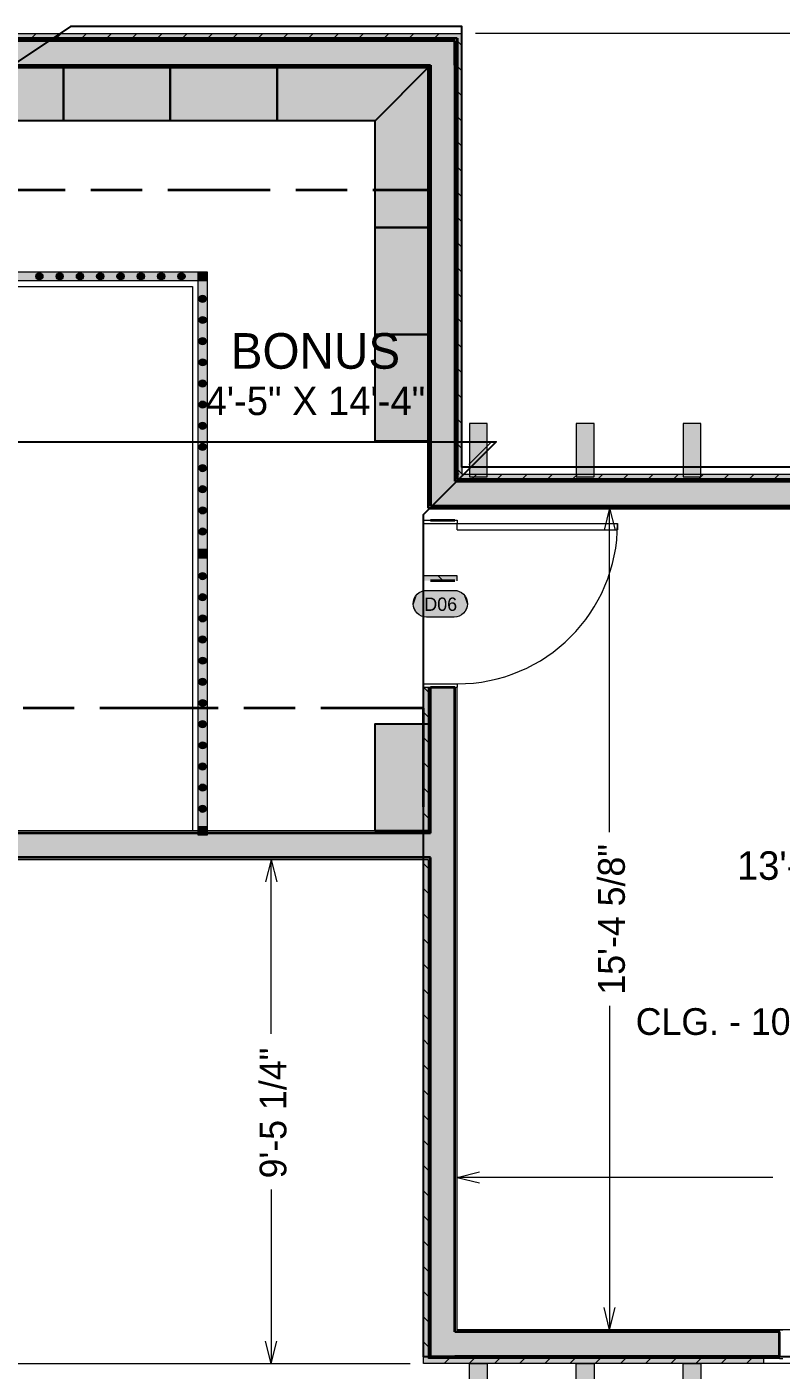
# Model space of a CAD drawing. Header units: inches. Extents: x 0.6 to 35.4, y -22.9 to 0.3.
# Drawn here: x 17.14 to 20.67, y -19.24 to -12.96 of the extents above; entities that cross this region are included whole.
import ezdxf

# ---------------------------------------------------------------- set-up
doc = ezdxf.new("R2010")
doc.units = ezdxf.units.IN
doc.header["$MEASUREMENT"] = 0
doc.linetypes.add('Dash', pattern=[0.225, 0.15, -0.075])
doc.linetypes.add('ISO08W100', pattern=[0.96, 0.48, -0.12, 0.24, -0.12])
doc.layers.add('Layout Box Export Contents', color=7, linetype='Continuous', lineweight=0, true_color=0x000000)

# ---------------------------------------------------------------- blocks, each defined once
blk = doc.blocks.new('Shaped Corbel 1')
at = {"layer": 'Layout Box Export Contents', "color": 115, "linetype": 'Continuous', "lineweight": 0, "true_color": 0x669270, "transparency": 33554687}
blk.add_lwpolyline([(2.92, 18.5), (2.97, 18.47), (3, 18.42), (3, 0.07), (2.97, 0.02), (2.92, 0), (-2.92, 0), (-2.97, 0.02), (-3, 0.07), (-3, 18.42), (-2.97, 18.47), (-2.92, 18.5)], close=True, dxfattribs=at)
at = {"layer": 'Layout Box Export Contents', "color": 7, "linetype": 'Continuous', "lineweight": 0, "true_color": 0xffffff, "transparency": 33554687}
for points in [[(2.92, 18.5), (3, 18.42), (2.92, 18.5), (-3, 18.42)], [(-2.92, 18.5), (2.92, 18.5), (-2.92, 18.5), (-3, 18.42)], [(-2.92, 18.5), (-3, 18.42), (-2.92, 18.5), (-2.97, 18.47)], [(3, 18.42), (3, 0.07), (3, 18.42), (-3, 0.07)], [(-3, 0.07), (-3, 18.42), (-3, 0.07), (3, 18.42)], [(2.97, 18.47), (3, 18.42), (2.97, 18.47), (2.92, 18.5)], [(-2.92, 0), (-3, 0.07), (-2.92, 0), (2.92, 0)], [(2.92, 0), (-3, 0.07), (2.92, 0), (3, 0.07)], [(-2.92, 0), (-2.97, 0.02), (-2.92, 0), (-3, 0.07)], [(2.97, 0.02), (2.92, 0), (2.97, 0.02), (3, 0.07)]]:
    blk.add_solid(points, dxfattribs=at)
blk = doc.blocks.new('A1600P')
at = {"layer": 'Layout Box Export Contents', "color": 250, "linetype": 'Continuous', "lineweight": 0, "true_color": 0x3f3f3f, "transparency": 33554687}
for p, q in [((-1.5, 3), (1.5, 3)), ((-1.5, 0), (-1.5, 3)), ((1.5, 0), (-1.5, 0)), ((1.5, 3), (1.5, 0))]:
    blk.add_line(p, q, dxfattribs=at)
for centre, radius in [((0.02, 1.5), 1.26), ((0.01, 1.49), 0.316)]:
    blk.add_circle(centre, radius, dxfattribs=at)
at = {"layer": 'Layout Box Export Contents', "color": 7, "linetype": 'Continuous', "lineweight": 0, "true_color": 0xffffff, "transparency": 33554687}
blk.add_solid([(-1.5, 3), (1.5, 3), (-1.5, 0), (1.5, 0)], dxfattribs=at)
blk = doc.blocks.new('AT723 Single Basket')
at = {"layer": 'Layout Box Export Contents', "color": 250, "linetype": 'Continuous', "lineweight": 0, "true_color": 0x3f3f3f, "transparency": 33554687}
blk.add_lwpolyline([(0.37, 1.37), (0.37, 0.62), (-0.38, 0.62), (-0.38, 1.37)], close=True, dxfattribs=at)
blk.add_circle((0, 1), 1, dxfattribs=at)
at = {"layer": 'Layout Box Export Contents', "color": 7, "linetype": 'Continuous', "lineweight": 0, "true_color": 0xffffff, "transparency": 33554687}
for points in [[(0, 2), (-0.94, 1.34), (-1, 1), (-0.98, 1.17)], [(0, 2), (-1, 1), (-0.94, 0.66), (-0.98, 0.83)], [(0, 2), (-0.77, 1.64), (-0.94, 1.34), (-0.87, 1.5)], [(0, 2), (-0.94, 0.66), (-0.77, 0.36), (-0.87, 0.5)], [(0, 2), (-0.5, 1.87), (-0.77, 1.64), (-0.64, 1.77)], [(0, 2), (-0.77, 0.36), (-0.5, 0.13), (-0.64, 0.23)], [(0, 2), (-0.17, 1.98), (-0.5, 1.87), (-0.34, 1.94)], [(0, 2), (-0.5, 0.13), (-0.17, 0.02), (-0.34, 0.06)], [(0.37, 0.62), (-0.38, 0.62), (0.37, 0.62), (0.37, 1.37)], [(0.37, 1.37), (-0.38, 0.62), (0.37, 1.37), (-0.38, 1.37)], [(0, 2), (-0.17, 0.02), (0.17, 0.02), (0, 0)], [(0, 2), (0.17, 0.02), (0.5, 0.13), (0.34, 0.06)], [(0, 2), (0.5, 0.13), (0.77, 0.36), (0.64, 0.23)], [(0, 2), (0.77, 0.36), (0.94, 0.66), (0.87, 0.5)], [(0, 2), (0.94, 0.66), (1, 1), (0.98, 0.83)], [(0, 2), (1, 1), (0.94, 1.34), (0.98, 1.17)], [(0, 2), (0.94, 1.34), (0.77, 1.64), (0.87, 1.5)], [(0, 2), (0.77, 1.64), (0.5, 1.87), (0.64, 1.77)], [(0, 2), (0.5, 1.87), (0.17, 1.98), (0.34, 1.94)]]:
    blk.add_solid(points, dxfattribs=at)

msp = doc.modelspace()

# ---------------------------------------------------------------- linework, layer by layer
at = {"layer": 'Layout Box Export Contents', "color": 18, "linetype": 'Continuous', "lineweight": 0, "true_color": 0x000000, "transparency": 33554687}
for p, q in [((14.0396, -12.9889), (19.1735, -12.9889)), ((19.1735, -12.9889), (19.1735, -15.0514)), ((14.063, -13.0123), (19.15, -13.0123)), ((14.0632, -13.0125), (19.1498, -13.0125)), ((19.1498, -13.0125), (19.1498, -15.075)), ((19.15, -13.0123), (19.15, -15.0748)), ((14.1973, -13.1467), (19.0157, -13.1467)), ((19.0157, -13.1467), (19.0157, -15.2092)), ((19.1498, -15.075), (23.0502, -15.075)), ((19.15, -15.0748), (23.0504, -15.0748)), ((19.1735, -15.0514), (23.0739, -15.0514)), ((19.0157, -15.2092), (22.9161, -15.2092)), ((18.9934, -15.2664), (19.1511, -15.2664)), ((19.1511, -15.5261), (18.9934, -15.5261)), ((18.9934, -15.5261), (18.9934, -15.5495)), ((19.1511, -15.5495), (19.1511, -15.5261)), ((18.9934, -16.7196), (18.9934, -16.0477)), ((18.9934, -16.0477), (19.1511, -16.0477)), ((19.0168, -16.7196), (19.0168, -16.0477)), ((19.017, -16.7196), (19.017, -16.0477)), ((19.1511, -19.0544), (19.1511, -16.0477)), ((19.017, -16.7196), (14.1973, -16.7196)), ((19.017, -16.855), (14.0396, -16.855)), ((18.9934, -19.2122), (18.9934, -16.855)), ((19.0168, -19.1887), (19.0168, -16.855)), ((19.017, -19.1885), (19.017, -16.855)), ((20.6586, -19.0544), (19.1511, -19.0544)), ((20.6586, -19.1885), (20.6586, -19.0544)), ((20.5857, -19.2122), (18.9934, -19.2122)), ((20.5857, -19.1887), (19.0168, -19.1887)), ((20.6586, -19.1885), (19.017, -19.1885)), ((20.5857, -19.2122), (20.5857, -19.1885))]:
    msp.add_line(p, q, dxfattribs=at)
at = {"layer": 'Layout Box Export Contents', "color": 18, "linetype": 'Continuous', "lineweight": 35, "true_color": 0x000000, "transparency": 33554687}
for p, q in [((14.0396, -13.0112), (19.1511, -13.0112)), ((19.1511, -13.0112), (19.1511, -15.0737)), ((14.1869, -13.0217), (19.1407, -13.0217)), ((19.1407, -13.1362), (19.1407, -13.0217)), ((14.1869, -13.1362), (19.0261, -13.1362)), ((19.0261, -13.1362), (19.0261, -15.0842)), ((19.1407, -13.1362), (19.1407, -15.0842)), ((14.1973, -13.1467), (19.0157, -13.1467)), ((19.0157, -13.1467), (19.0157, -15.2092)), ((19.0261, -15.0842), (19.0261, -15.1987)), ((19.1407, -15.0842), (22.9265, -15.0842)), ((19.1511, -15.0737), (23.0739, -15.0737)), ((19.0157, -15.2092), (22.9161, -15.2092)), ((19.0261, -15.1987), (22.9265, -15.1987)), ((19.0261, -15.2664), (19.1407, -15.2664)), ((19.1407, -15.5495), (19.0261, -15.5495)), ((19.0261, -16.73), (19.0261, -16.0477)), ((19.0261, -16.0477), (19.1407, -16.0477)), ((19.1407, -19.0648), (19.1407, -16.0477)), ((19.0261, -16.73), (14.1869, -16.73)), ((19.0261, -16.8446), (14.1869, -16.8446)), ((19.0261, -19.1794), (19.0261, -16.8446)), ((20.6586, -19.0648), (19.1407, -19.0648)), ((20.6586, -19.1794), (20.6586, -19.0648)), ((19.0261, -19.1794), (19.1407, -19.1794)), ((20.6586, -19.1794), (19.1407, -19.1794))]:
    msp.add_line(p, q, dxfattribs=at)
at = {"layer": 'Layout Box Export Contents', "color": 1, "linetype": 'Continuous', "lineweight": 0, "true_color": 0xff0000, "transparency": 33554687}
for p, q in [((17.1576, -13.0123), (17.181, -12.9889)), ((17.2754, -13.0123), (17.2988, -12.9889)), ((17.3933, -13.0123), (17.4167, -12.9889)), ((17.5111, -13.0123), (17.5345, -12.9889)), ((17.629, -13.0123), (17.6524, -12.9889)), ((17.7468, -13.0123), (17.7702, -12.9889)), ((17.8647, -13.0123), (17.8881, -12.9889)), ((17.9825, -13.0123), (18.0059, -12.9889)), ((18.1004, -13.0123), (18.1238, -12.9889)), ((18.2182, -13.0123), (18.2417, -12.9889)), ((18.3361, -13.0123), (18.3595, -12.9889)), ((18.4539, -13.0123), (18.4774, -12.9889)), ((18.5718, -13.0123), (18.5952, -12.9889)), ((18.6896, -13.0123), (18.7131, -12.9889)), ((18.8075, -13.0123), (18.8309, -12.9889)), ((18.9253, -13.0123), (18.9488, -12.9889)), ((19.0432, -13.0123), (19.0666, -12.9889)), ((19.15, -13.0218), (19.1735, -13.0452)), ((19.15, -13.1396), (19.1735, -13.1631)), ((19.15, -13.2575), (19.1735, -13.2809)), ((19.15, -13.3753), (19.1735, -13.3988)), ((19.15, -13.4932), (19.1735, -13.5166)), ((19.1735, -13.6345), (19.15, -13.611)), ((19.15, -13.7289), (19.1735, -13.7523)), ((19.1735, -13.8702), (19.15, -13.8467)), ((19.1735, -13.988), (19.15, -13.9646)), ((19.15, -14.0824), (19.1735, -14.1059)), ((19.15, -14.2003), (19.1735, -14.2237)), ((19.15, -14.3182), (19.1735, -14.3416)), ((19.15, -14.436), (19.1735, -14.4594)), ((19.15, -14.5539), (19.1735, -14.5773)), ((19.15, -14.6717), (19.1735, -14.6951)), ((19.15, -14.7896), (19.1735, -14.813)), ((19.15, -14.9074), (19.1735, -14.9308)), ((19.15, -15.0253), (19.1735, -15.0487)), ((19.2198, -15.0748), (19.2433, -15.0514)), ((19.3377, -15.0748), (19.3611, -15.0514)), ((19.4555, -15.0748), (19.479, -15.0514)), ((19.5734, -15.0748), (19.5968, -15.0514)), ((19.6912, -15.0748), (19.7147, -15.0514)), ((19.8091, -15.0748), (19.8325, -15.0514)), ((19.927, -15.0748), (19.9504, -15.0514)), ((20.0448, -15.0748), (20.0682, -15.0514)), ((20.1627, -15.0748), (20.1861, -15.0514)), ((20.2805, -15.0748), (20.3039, -15.0514)), ((20.3984, -15.0748), (20.4218, -15.0514)), ((20.5162, -15.0748), (20.5396, -15.0514)), ((20.6341, -15.0748), (20.6575, -15.0514)), ((19.0616, -15.5261), (19.0851, -15.5495)), ((18.994, -16.0477), (19.0168, -16.0705)), ((18.9934, -16.165), (19.0168, -16.1884)), ((18.9934, -16.2828), (19.0168, -16.3062)), ((18.9934, -16.4007), (19.0168, -16.4241)), ((18.9934, -16.5185), (19.0168, -16.5419)), ((18.9934, -16.6364), (19.0168, -16.6598)), ((18.9934, -16.8721), (19.0168, -16.8955)), ((18.9934, -16.9899), (19.0168, -17.0133)), ((18.9934, -17.1078), (19.0168, -17.1312)), ((18.9934, -17.2256), (19.0168, -17.2491)), ((18.9934, -17.3435), (19.0168, -17.3669)), ((18.9934, -17.4613), (19.0168, -17.4848)), ((19.0168, -17.6026), (18.9934, -17.5792)), ((18.9934, -17.697), (19.0168, -17.7205)), ((18.9934, -17.8149), (19.0168, -17.8383)), ((18.9934, -17.9327), (19.0168, -17.9562)), ((19.0168, -18.074), (18.9934, -18.0506)), ((18.9934, -18.1684), (19.0168, -18.1919)), ((18.9934, -18.2863), (19.0168, -18.3097)), ((18.9934, -18.4041), (19.0168, -18.4276)), ((18.9934, -18.522), (19.0168, -18.5454)), ((18.9934, -18.6398), (19.0168, -18.6633)), ((18.9934, -18.7577), (19.0168, -18.7811)), ((18.9934, -18.8755), (19.0168, -18.899)), ((18.9934, -18.9934), (19.0168, -19.0168)), ((18.9934, -19.1112), (19.0168, -19.1347)), ((19.0894, -19.2122), (19.1129, -19.1887)), ((19.2073, -19.2122), (19.2307, -19.1887)), ((19.3251, -19.2122), (19.3486, -19.1887)), ((19.443, -19.2122), (19.4664, -19.1887)), ((19.5608, -19.2122), (19.5843, -19.1887)), ((19.6787, -19.2122), (19.7021, -19.1887)), ((19.7965, -19.2122), (19.82, -19.1887)), ((19.9144, -19.2122), (19.9378, -19.1887)), ((20.0322, -19.2122), (20.0557, -19.1887)), ((20.1501, -19.2122), (20.1735, -19.1887)), ((20.268, -19.2122), (20.2914, -19.1887)), ((20.3858, -19.2122), (20.4092, -19.1887)), ((20.5037, -19.2122), (20.5271, -19.1887))]:
    msp.add_line(p, q, dxfattribs=at)
at = {"layer": 'Layout Box Export Contents', "color": 176, "linetype": 'Continuous', "lineweight": 18, "true_color": 0x000080, "transparency": 33554687}
for p, q in [((24.2241, -12.9889), (19.236, -12.9889)), ((24.5991, -12.9889), (19.236, -12.9889)), ((19.8639, -15.2092), (19.8379, -15.3133)), ((19.8639, -15.2092), (19.89, -15.3133)), ((19.8639, -16.7253), (19.8639, -15.2092)), ((18.2806, -16.855), (18.2546, -16.9592)), ((18.2806, -16.855), (18.3066, -16.9592)), ((18.2806, -17.669), (18.2806, -16.855)), ((19.8639, -17.5383), (19.8639, -19.0544)), ((19.1511, -18.3416), (19.2553, -18.3156)), ((19.1511, -18.3416), (19.2553, -18.3677)), ((20.6271, -18.3416), (19.1511, -18.3416)), ((18.2806, -18.3982), (18.2806, -19.2122)), ((19.8639, -19.0544), (19.8379, -18.9503)), ((19.8639, -19.0544), (19.89, -18.9503)), ((18.2806, -19.2122), (18.2546, -19.108)), ((18.2806, -19.2122), (18.3066, -19.108)), ((12.8893, -19.2122), (18.9309, -19.2122)), ((18.2181, -19.2122), (18.9309, -19.2122))]:
    msp.add_line(p, q, dxfattribs=at)
at = {"layer": 'Layout Box Export Contents', "color": 8, "linetype": 'Continuous', "lineweight": 25, "true_color": 0x808080, "transparency": 33554687}
for p, q in [((19.0172, -13.1467), (19.0157, -13.1467)), ((19.0172, -13.1467), (19.0157, -13.1467)), ((17.3089, -13.3967), (16.8089, -13.3967)), ((17.8089, -13.3967), (17.3089, -13.3967)), ((18.3089, -13.3967), (17.8089, -13.3967)), ((18.7672, -13.3967), (18.3089, -13.3967)), ((18.7672, -13.8967), (18.7672, -13.3967)), ((18.7672, -14.3967), (18.7672, -13.8967)), ((18.7672, -14.8967), (18.7672, -14.3967)), ((19.0172, -14.8967), (18.7672, -14.8967)), ((18.7672, -16.2196), (19.0172, -16.2196)), ((18.7672, -16.7196), (18.7672, -16.2196)), ((19.0172, -16.2196), (19.0172, -16.7196)), ((19.0172, -16.7196), (18.9934, -16.7196))]:
    msp.add_line(p, q, dxfattribs=at)
at = {"layer": 'Layout Box Export Contents', "color": 251, "linetype": 'Continuous', "lineweight": 18, "true_color": 0x4b4b4b, "transparency": 33554687}
for p, q in [((15.8297, -14.1719), (17.9131, -14.1719)), ((17.9131, -14.1719), (17.9131, -16.7196)), ((18.9934, -15.2664), (18.9934, -15.2821)), ((18.9934, -15.2664), (19.1511, -15.2664)), ((19.1511, -15.2664), (19.1511, -15.2821)), ((18.9934, -15.2821), (19.1511, -15.2821)), ((19.1511, -15.2821), (19.9011, -15.2821)), ((19.1511, -15.3107), (19.1511, -15.2821)), ((19.1511, -15.3107), (19.9011, -15.3107)), ((19.9011, -15.2821), (19.9011, -15.3107)), ((18.9934, -16.0321), (18.9934, -16.0477)), ((18.9934, -16.0321), (19.1511, -16.0321)), ((18.9934, -16.0477), (19.1511, -16.0477)), ((19.1511, -16.0321), (19.1511, -16.0477)), ((21.4086, -19.0544), (20.6586, -19.0544)), ((20.6586, -19.0544), (20.6742, -19.0544)), ((20.6586, -19.1885), (20.6586, -19.0544)), ((21.4815, -19.2122), (20.5857, -19.2122)), ((20.6586, -19.1885), (20.6742, -19.1885))]:
    msp.add_line(p, q, dxfattribs=at)
at = {"layer": 'Layout Box Export Contents', "color": 18, "linetype": 'Continuous', "lineweight": 25, "true_color": 0x000000, "transparency": 33554687}
for points in [[(22.789, -11.7132), (22.789, -12.1971), (24.9, -12.1971), (24.9, -12.1971), (25.0578, -12.1971), (25.0578, -12.1971), (25.4, -12.1971), (25.4, -14.7489), (25.0578, -14.9771), (25.0578, -14.9771), (23.0727, -16.3004), (23.0727, -15.0181), (19.1723, -15.0181), (19.1723, -12.9556), (17.3424, -12.9556), (16.4395, -13.5576), (16.4395, -6.6043), (18.9922, -6.6043), (18.9922, -9.4004), (18.9922, -9.4004), (18.9922, -9.4793), (19.15, -9.4793), (19.15, -9.4793), (21.1136, -9.4793)], [(8.7037, -20.3543), (12.8748, -16.1833), (13.924, -16.1833), (13.924, -14.8998), (18.8738, -14.8998), (18.8738, -14.8998), (19.1155, -14.8998), (19.1155, -14.8998), (19.3337, -14.8998), (18.9922, -15.2413), (18.9922, -15.4928), (18.9922, -15.4928), (18.9922, -15.7428), (18.9922, -15.7428), (18.9922, -16.5553), (18.9922, -16.5553), (18.9922, -19.1789), (20.8447, -19.1789), (22.6078, -20.3543)]]:
    msp.add_lwpolyline(points, close=True, dxfattribs=at)
at = {"layer": 'Layout Box Export Contents', "color": 8, "linetype": 'Continuous', "lineweight": 25, "true_color": 0x808080, "transparency": 33554687}
for points in [[(16.8089, -13.1467), (17.3089, -13.1467), (17.3089, -13.3967), (16.8089, -13.3967)], [(17.3089, -13.1467), (17.8089, -13.1467), (17.8089, -13.3967), (17.3089, -13.3967)], [(17.8089, -13.1467), (18.3089, -13.1467), (18.3089, -13.3967), (17.8089, -13.3967)], [(18.3089, -13.1467), (19.0172, -13.1467), (18.7672, -13.3967), (18.3089, -13.3967)], [(19.0172, -13.1467), (19.0172, -13.8967), (18.7672, -13.8967), (18.7672, -13.3967)], [(19.0172, -13.8967), (19.0172, -14.3967), (18.7672, -14.3967), (18.7672, -13.8967)], [(19.0172, -14.3967), (19.0172, -14.8967), (18.7672, -14.8967), (18.7672, -14.3967)], [(19.0172, -16.2196), (19.0172, -16.7196), (18.7672, -16.7196), (18.7672, -16.2196)]]:
    msp.add_lwpolyline(points, close=True, dxfattribs=at)
at = {"layer": 'Layout Box Export Contents', "color": 18, "linetype": 'ISO08W100', "lineweight": 35, "true_color": 0x000000, "transparency": 33554687}
for points in [[(15.8766, -13.7207), (19.0157, -13.7207)], [(17.9599, -16.1456), (14.1973, -16.1456)], [(18.9934, -16.6079), (18.9934, -16.1456), (17.9599, -16.1456)]]:
    msp.add_lwpolyline(points, dxfattribs=at)
at = {"layer": 'Layout Box Export Contents', "color": 251, "linetype": 'Continuous', "lineweight": 18, "true_color": 0x4b4b4b, "transparency": 33554687}
for points in [[(16.9053, -14.1042), (17.9808, -14.1042), (17.9391, -14.1459), (16.9053, -14.1459)], [(17.9808, -14.1042), (17.9808, -15.4223), (17.9391, -15.4223), (17.9391, -14.1459)], [(17.9808, -15.4223), (17.9808, -16.7196), (17.9391, -16.7196), (17.9391, -15.4223)]]:
    msp.add_lwpolyline(points, close=True, dxfattribs=at)
at = {"layer": 'Layout Box Export Contents', "color": 176, "linetype": 'Dash', "lineweight": 18, "true_color": 0x000080, "transparency": 33554687}
msp.add_lwpolyline([(19.1605, -15.0509), (19.1396, -15.0509), (19.1396, -14.8998), (19.3116, -14.8998)], close=True, dxfattribs=at)
at = {"layer": 'Layout Box Export Contents', "color": 156, "linetype": 'Continuous', "lineweight": 18, "true_color": 0x004080, "transparency": 33554687}
msp.add_lwpolyline([(19.1364, -15.5946, -1), (19.1364, -15.7196), (19.0081, -15.7196, -1), (19.0081, -15.5946)], format="xyb", close=True, dxfattribs=at)
msp.add_lwpolyline([(19.1364, -15.5946, -1), (19.1364, -15.7196), (19.0081, -15.7196, -1), (19.0081, -15.5946)], format="xyb", close=True, dxfattribs=at)
at = {"layer": 'Layout Box Export Contents', "color": 251, "linetype": 'Continuous', "lineweight": 18, "true_color": 0x4b4b4b, "transparency": 33554687}
msp.add_arc((19.1511, -15.2821), 0.75, 270, 360, dxfattribs=at)
at = {"layer": 'Layout Box Export Contents', "color": 7, "linetype": 'Continuous', "lineweight": 35, "true_color": 0xffffff, "transparency": 33554687}
for points in [[(14.0396, -12.9889), (19.1735, -12.9889), (14.063, -13.0123), (19.15, -13.0123)], [(19.1735, -12.9889), (19.1735, -15.0514), (19.15, -13.0123), (19.15, -15.0748)], [(19.1735, -15.0514), (23.0739, -15.0514), (19.15, -15.0748), (23.0504, -15.0748)], [(19.1511, -15.5495), (19.1511, -15.5261), (18.9934, -15.5495), (18.9934, -15.5261)], [(18.9934, -16.7196), (18.9934, -16.0477), (19.0168, -16.7196), (19.0168, -16.0477)], [(18.9934, -19.2122), (18.9934, -16.855), (19.0168, -19.1887), (19.0168, -16.855)], [(20.5857, -19.2122), (18.9934, -19.2122), (20.5857, -19.1887), (19.0168, -19.1887)]]:
    msp.add_solid(points, dxfattribs=at)
at = {"layer": 'Layout Box Export Contents', "color": 253, "linetype": 'Continuous', "lineweight": 35, "true_color": 0x9d9d9d, "transparency": 33554687}
for points in [[(14.1869, -13.0217), (19.1407, -13.0217), (14.1869, -13.1362), (19.1407, -13.1362)], [(19.1407, -13.1362), (19.1407, -15.0842), (19.0261, -13.1362), (19.0261, -15.0842)], [(19.0261, -15.0842), (22.9265, -15.0842), (19.0261, -15.1987), (22.9265, -15.1987)], [(19.0261, -19.1794), (19.0261, -16.0477), (19.1407, -19.1794), (19.1407, -16.0477)], [(19.0261, -16.8446), (14.1869, -16.8446), (19.0261, -16.73), (14.1869, -16.73)], [(20.6586, -19.1794), (19.1407, -19.1794), (20.6586, -19.0648), (19.1407, -19.0648)]]:
    msp.add_solid(points, dxfattribs=at)
at = {"layer": 'Layout Box Export Contents', "color": 7, "linetype": 'Continuous', "lineweight": 25, "true_color": 0xfcfaed, "transparency": 33554687}
for points in [[(16.8089, -13.3967), (16.8089, -13.1467), (16.8089, -13.3967), (17.3089, -13.1467)], [(17.3089, -13.1467), (17.3089, -13.3967), (17.3089, -13.1467), (16.8089, -13.3967)], [(17.3089, -13.3967), (17.3089, -13.1467), (17.3089, -13.3967), (17.8089, -13.1467)], [(17.8089, -13.1467), (17.8089, -13.3967), (17.8089, -13.1467), (17.3089, -13.3967)], [(17.8089, -13.3967), (17.8089, -13.1467), (17.8089, -13.3967), (18.3089, -13.1467)], [(18.3089, -13.1467), (18.3089, -13.3967), (18.3089, -13.1467), (17.8089, -13.3967)], [(19.0172, -13.1467), (18.7672, -13.3967), (19.0172, -13.1467), (18.3089, -13.1467)], [(18.3089, -13.1467), (18.7672, -13.3967), (18.3089, -13.1467), (18.3089, -13.3967)], [(18.7672, -13.3967), (19.0172, -13.1467), (18.7672, -13.3967), (19.0172, -13.8967)], [(18.7672, -13.3967), (19.0172, -13.8967), (18.7672, -13.3967), (18.7672, -13.8967)], [(19.0172, -14.3967), (18.7672, -14.3967), (19.0172, -14.3967), (19.0172, -13.8967)], [(19.0172, -13.8967), (18.7672, -14.3967), (19.0172, -13.8967), (18.7672, -13.8967)], [(19.0172, -14.8967), (18.7672, -14.8967), (19.0172, -14.8967), (19.0172, -14.3967)], [(19.0172, -14.3967), (18.7672, -14.8967), (19.0172, -14.3967), (18.7672, -14.3967)], [(19.0172, -16.7196), (18.7672, -16.7196), (19.0172, -16.7196), (19.0172, -16.2196)], [(19.0172, -16.2196), (18.7672, -16.7196), (19.0172, -16.2196), (18.7672, -16.2196)]]:
    msp.add_solid(points, dxfattribs=at)
at = {"layer": 'Layout Box Export Contents', "color": 7, "linetype": 'Continuous', "lineweight": 18, "true_color": 0xffffff, "transparency": 33554687}
for points in [[(17.9808, -14.1042), (17.9391, -14.1459), (17.9808, -14.1042), (16.9053, -14.1042)], [(16.9053, -14.1042), (17.9391, -14.1459), (16.9053, -14.1042), (16.9053, -14.1459)], [(17.9391, -14.1459), (17.9808, -14.1042), (17.9391, -14.1459), (17.9808, -15.4223)], [(17.9391, -14.1459), (17.9808, -15.4223), (17.9391, -14.1459), (17.9391, -15.4223)], [(17.9391, -15.4223), (17.9808, -15.4223), (17.9391, -15.4223), (17.9808, -16.7196)], [(17.9391, -15.4223), (17.9808, -16.7196), (17.9391, -15.4223), (17.9391, -16.7196)], [(18.9462, -15.6652), (18.9456, -15.6571), (18.9462, -15.6652), (18.9462, -15.6489)], [(18.9462, -15.6652), (18.9462, -15.6489), (18.9462, -15.6652), (18.9639, -15.6129)], [(18.9639, -15.7013), (18.9462, -15.6652), (18.9639, -15.7013), (18.9639, -15.6129)], [(18.9504, -15.6332), (18.9639, -15.6129), (18.9504, -15.6332), (18.9462, -15.6489)], [(18.9462, -15.6489), (18.9478, -15.6409), (18.9462, -15.6489), (18.9504, -15.6332)], [(18.954, -15.6258), (18.9639, -15.6129), (18.954, -15.6258), (18.9504, -15.6332)], [(18.9585, -15.619), (18.9639, -15.6129), (18.9585, -15.619), (18.954, -15.6258)], [(18.9639, -15.6129), (18.9701, -15.6075), (18.9639, -15.6129), (18.9639, -15.7013)], [(18.9639, -15.7013), (18.9701, -15.6075), (18.9639, -15.7013), (18.9701, -15.7067)], [(18.9842, -15.5993), (18.992, -15.5967), (18.9842, -15.5993), (18.9701, -15.6075)], [(18.9701, -15.6075), (18.992, -15.5967), (18.9701, -15.6075), (18.992, -15.7174)], [(18.9701, -15.6075), (18.9769, -15.6029), (18.9701, -15.6075), (18.9842, -15.5993)], [(18.992, -15.7174), (18.9701, -15.7067), (18.992, -15.7174), (18.9701, -15.6075)], [(19.0081, -15.5946), (19, -15.719), (19.0081, -15.5946), (18.992, -15.5967)], [(19.0081, -15.5946), (18.992, -15.5967), (19.0081, -15.5946), (19, -15.5951)], [(19, -15.719), (18.992, -15.7174), (19, -15.719), (18.992, -15.5967)], [(19.0081, -15.5946), (19.0081, -15.7196), (19.0081, -15.5946), (19, -15.719)], [(19.1364, -15.5946), (19.1364, -15.7196), (19.1364, -15.5946), (19.0081, -15.5946)], [(19.1364, -15.7196), (19.0081, -15.7196), (19.1364, -15.7196), (19.0081, -15.5946)], [(19.1446, -15.5951), (19.1526, -15.5967), (19.1446, -15.5951), (19.1364, -15.5946)], [(19.1526, -15.5967), (19.1364, -15.7196), (19.1526, -15.5967), (19.1364, -15.5946)], [(19.1446, -15.719), (19.1364, -15.7196), (19.1446, -15.719), (19.1526, -15.5967)], [(19.1526, -15.5967), (19.1526, -15.7174), (19.1526, -15.5967), (19.1446, -15.719)], [(19.1526, -15.5967), (19.1603, -15.5993), (19.1526, -15.5967), (19.1744, -15.6075)], [(19.1526, -15.5967), (19.1744, -15.6075), (19.1526, -15.5967), (19.1806, -15.7013)], [(19.1806, -15.7013), (19.1744, -15.7067), (19.1806, -15.7013), (19.1526, -15.5967)], [(19.1744, -15.7067), (19.1526, -15.7174), (19.1744, -15.7067), (19.1526, -15.5967)], [(19.1603, -15.5993), (19.1676, -15.6029), (19.1603, -15.5993), (19.1744, -15.6075)], [(19.1744, -15.6075), (19.1806, -15.6129), (19.1744, -15.6075), (19.1806, -15.7013)], [(19.186, -15.619), (19.1905, -15.6258), (19.186, -15.619), (19.1806, -15.6129)], [(19.1806, -15.6129), (19.1905, -15.6258), (19.1806, -15.6129), (19.1941, -15.6332)], [(19.1941, -15.6332), (19.1984, -15.6489), (19.1941, -15.6332), (19.1806, -15.6129)], [(19.1806, -15.6129), (19.1984, -15.6489), (19.1806, -15.6129), (19.1984, -15.6652)], [(19.1984, -15.6652), (19.1806, -15.7013), (19.1984, -15.6652), (19.1806, -15.6129)], [(19.1941, -15.6332), (19.1968, -15.6409), (19.1941, -15.6332), (19.1984, -15.6489)], [(19.1984, -15.6489), (19.1989, -15.6571), (19.1984, -15.6489), (19.1984, -15.6652)], [(18.9504, -15.681), (18.9462, -15.6652), (18.9504, -15.681), (18.9639, -15.7013)], [(18.9504, -15.681), (18.9478, -15.6733), (18.9504, -15.681), (18.9462, -15.6652)], [(18.9639, -15.7013), (18.954, -15.6883), (18.9639, -15.7013), (18.9504, -15.681)], [(18.9585, -15.6951), (18.954, -15.6883), (18.9585, -15.6951), (18.9639, -15.7013)], [(18.992, -15.7174), (18.9769, -15.7112), (18.992, -15.7174), (18.9701, -15.7067)], [(18.9842, -15.7148), (18.9769, -15.7112), (18.9842, -15.7148), (18.992, -15.7174)], [(19.1676, -15.7112), (19.1526, -15.7174), (19.1676, -15.7112), (19.1744, -15.7067)], [(19.1603, -15.7148), (19.1526, -15.7174), (19.1603, -15.7148), (19.1676, -15.7112)], [(19.1941, -15.681), (19.1806, -15.7013), (19.1941, -15.681), (19.1984, -15.6652)], [(19.1905, -15.6883), (19.1806, -15.7013), (19.1905, -15.6883), (19.1941, -15.681)], [(19.186, -15.6951), (19.1806, -15.7013), (19.186, -15.6951), (19.1905, -15.6883)], [(19.1984, -15.6652), (19.1968, -15.6733), (19.1984, -15.6652), (19.1941, -15.681)]]:
    msp.add_solid(points, dxfattribs=at)

# ---------------------------------------------------------------- block references
at = {"layer": 'Layout Box Export Contents', "linetype": 'Continuous', "lineweight": 18, "transparency": 33554687, "rotation": 90}
for name, p, xscale, yscale in [('AT723 Single Basket', (17.2132, -14.125), 0.01680107538898786, 0.01680107538898786), ('AT723 Single Basket', (17.3082, -14.125), 0.01680107538898786, 0.01680107538898786), ('AT723 Single Basket', (17.4031, -14.125), 0.01680107538898786, 0.01680107538898786), ('AT723 Single Basket', (17.498, -14.125), 0.01680107538898786, 0.01680107538898786), ('AT723 Single Basket', (17.593, -14.125), 0.01680107538898786, 0.01680107538898786), ('AT723 Single Basket', (17.6879, -14.125), 0.01680107538898786, 0.01680107538898786), ('AT723 Single Basket', (17.7828, -14.125), 0.01680107538898786, 0.01680107538898786), ('AT723 Single Basket', (17.8778, -14.125), 0.01680107538898786, 0.01680107538898786), ('A1600P', (17.9808, -14.125), 0.01388888930281003, 0.01388888930281003)]:
    msp.add_blockref(name, p, dxfattribs=dict(at, xscale=xscale, yscale=yscale))
at = {"layer": 'Layout Box Export Contents', "linetype": 'Continuous', "lineweight": 18, "transparency": 33554687}
for name, p, xscale, yscale in [('AT723 Single Basket', (17.9599, -14.2472), 0.01680107538898786, 0.01680107538898786), ('AT723 Single Basket', (17.9599, -14.3462), 0.01680107538898786, 0.01680107538898786), ('AT723 Single Basket', (17.9599, -14.4452), 0.01680107538898786, 0.01680107538898786), ('AT723 Single Basket', (17.9599, -14.5442), 0.01680107538898786, 0.01680107538898786), ('AT723 Single Basket', (17.9599, -14.6432), 0.01680107538898786, 0.01680107538898786), ('AT723 Single Basket', (17.9599, -14.7421), 0.01680107538898786, 0.01680107538898786), ('AT723 Single Basket', (17.9599, -14.8411), 0.01680107538898786, 0.01680107538898786), ('AT723 Single Basket', (17.9599, -14.9401), 0.01680107538898786, 0.01680107538898786), ('AT723 Single Basket', (17.9599, -15.0391), 0.01680107538898786, 0.01680107538898786), ('AT723 Single Basket', (17.9599, -15.1381), 0.01680107538898786, 0.01680107538898786), ('AT723 Single Basket', (17.9599, -15.2371), 0.01680107538898786, 0.01680107538898786), ('AT723 Single Basket', (17.9599, -15.3361), 0.01680107538898786, 0.01680107538898786), ('A1600P', (17.9599, -15.4431), 0.01388888930281003, 0.01388888930281003), ('AT723 Single Basket', (17.9599, -15.5445), 0.01680107538898786, 0.01680107538898786), ('AT723 Single Basket', (17.9599, -15.6435), 0.01680107538898786, 0.01680107538898786), ('AT723 Single Basket', (17.9599, -15.7425), 0.01680107538898786, 0.01680107538898786), ('AT723 Single Basket', (17.9599, -15.8414), 0.01680107538898786, 0.01680107538898786), ('AT723 Single Basket', (17.9599, -15.9404), 0.01680107538898786, 0.01680107538898786), ('AT723 Single Basket', (17.9599, -16.0394), 0.01680107538898786, 0.01680107538898786), ('AT723 Single Basket', (17.9599, -16.1384), 0.01680107538898786, 0.01680107538898786), ('AT723 Single Basket', (17.9599, -16.2374), 0.01680107538898786, 0.01680107538898786), ('AT723 Single Basket', (17.9599, -16.3364), 0.01680107538898786, 0.01680107538898786), ('AT723 Single Basket', (17.9599, -16.4354), 0.01680107538898786, 0.01680107538898786), ('AT723 Single Basket', (17.9599, -16.5344), 0.01680107538898786, 0.01680107538898786), ('AT723 Single Basket', (17.9599, -16.6334), 0.01680107538898786, 0.01680107538898786), ('A1600P', (17.9599, -16.7404), 0.01388888930281003, 0.01388888930281003)]:
    msp.add_blockref(name, p, dxfattribs=dict(at, xscale=xscale, yscale=yscale))
at = {"layer": 'Layout Box Export Contents', "linetype": 'Continuous', "lineweight": 25, "transparency": 33554687, "xscale": -0.01388888930281003, "yscale": 0.01351351290941238, "rotation": 179.9999999999999}
for p in [(19.2496, -14.8135), (19.7496, -14.8135), (20.2496, -14.8135)]:
    msp.add_blockref('Shaped Corbel 1', p, dxfattribs=at)
at = {"layer": 'Layout Box Export Contents', "linetype": 'Continuous', "lineweight": 25, "transparency": 33554687, "xscale": 0.01388888930281003, "yscale": 0.01351351290941238}
for p in [(19.2496, -19.462), (19.7496, -19.462), (20.2496, -19.462)]:
    msp.add_blockref('Shaped Corbel 1', p, dxfattribs=at)

# ---------------------------------------------------------------- texts
at = {"layer": 'Layout Box Export Contents', "color": 252, "linetype": 'Continuous', "lineweight": 18, "true_color": 0x969696, "transparency": 33554687, "attachment_point": 8}
for s, insert, char_height, width in [('\\fChief Blueprint|b0|i0|c0|p0;BONUS\\P', (18.4878, -14.5598), 0.166667, 0.828333), ('\\fChief Blueprint|b0|i0|c0|p0;4\'-5" X 14\'-4"\\P', (18.4878, -14.7761), 0.133333, 1.076), ('\\fChief Blueprint|b0|i0|c0|p0;13\'-7" X 15\'-5"\\P', (21.0232, -16.9509), 0.133333, 1.18)]:
    msp.add_mtext(s, dxfattribs=dict(at, insert=insert, char_height=char_height, width=width))
at = {"layer": 'Layout Box Export Contents', "color": 156, "linetype": 'Continuous', "lineweight": 18, "true_color": 0x004080, "transparency": 33554687, "insert": (18.9973, -15.6914), "char_height": 0.0625, "width": 0.19875, "attachment_point": 7}
msp.add_mtext('\\fChief Blueprint|b0|i0|c0|p0;D06', dxfattribs=at)
at = {"layer": 'Layout Box Export Contents', "color": 176, "linetype": 'Continuous', "lineweight": 18, "true_color": 0x000080, "transparency": 33554687, "char_height": 0.125, "attachment_point": 7, "rotation": 90}
for s, insert, width in [('\\fChief Blueprint|b0|i0|c0|p0;15\'-4 5/8"', (19.9371, -17.4862), 0.77625), ('\\fChief Blueprint|b0|i0|c0|p0;9\'-5 1/4"', (18.3537, -18.3461), 0.67875)]:
    msp.add_mtext(s, dxfattribs=dict(at, insert=insert, width=width))
at = {"layer": 'Layout Box Export Contents', "color": 156, "linetype": 'Continuous', "lineweight": 9, "true_color": 0x004080, "transparency": 33554687, "insert": (19.986, -17.5497), "char_height": 0.125, "width": 1.8125, "attachment_point": 1}
msp.add_mtext('{\\fChief Blueprint|b0|i0|p34;\\C156;\\H0.175562;\\H0.712x;CLG. - 10\'-0" A.F.F.}', dxfattribs=at)

doc.saveas('drawing.dxf')
